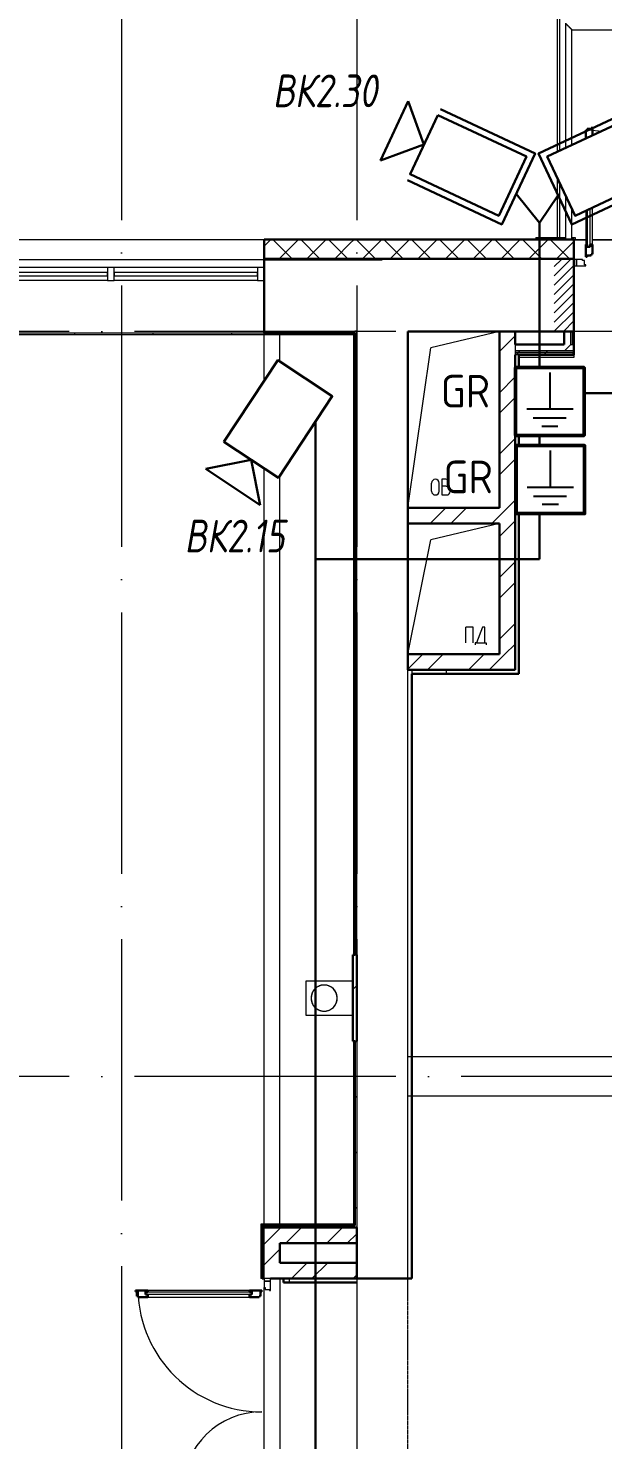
# Model space of a CAD drawing. Header units: millimetres. Extents: x -495897 to 1376592, y -28539 to 470976.
# Drawn here: x -31876 to -27481, y 378776 to 389573 of the extents above; entities that cross this region are included whole.
import ezdxf
from ezdxf.enums import TextEntityAlignment as Align

# ---------------------------------------------------------------- set-up
doc = ezdxf.new("R2010")
doc.units = ezdxf.units.MM
doc.set_wipeout_variables(frame=1)
for name, pattern in [('ADSK_Линия сетки', [25, 20, -2.5, 0, -2.5]), ('ADSK_Сверху', [450, 300, -150]), ('ADSK_Штриховая_ш2 п1_5', [4.5, 3, -1.5]), ('Сверху', [3.96875, 2.38125, -1.5875])]:
    doc.linetypes.add(name, pattern=pattern)
for name, color, linetype, lineweight in [('RC-Видеонаблюдение', 5, 'Continuous', 30), ('RC-Линии_связи-Адресные', 5, 'Continuous', 30), ('Витраж', 7, 'Continuous', 9), ('Двери', 252, 'Continuous', 9), ('Лестницы', 252, 'Continuous', 9), ('Линии', 7, 'Continuous', 9), ('НО ВН - ВК', 164, 'Continuous', 50), ('Ограждение', 252, 'Continuous', 9), ('Оси', 252, 'Continuous', 9), ('Панели витража', 252, 'Continuous', 9), ('Сантехника', 252, 'Continuous', 9), ('Стены внутренние', 7, 'Continuous', 18), ('Стены наружные', 7, 'Continuous', 18), ('Стены штриховка', 7, 'Continuous', 9)]:
    doc.layers.add(name, color=color, linetype=linetype, lineweight=lineweight)
doc.layers.add('RC-Позиционные_обозначения', color=7, linetype='Continuous')
doc.layers.add('Узлы', color=7, linetype='Continuous')
doc.layers.add('Двери открывание', color=7, linetype='Continuous', lineweight=9, true_color=0xc0c0c0)
doc.styles.add('ISOCPEUR', font='isocpeur.ttf', dxfattribs={"width": 0.9, "height": 350})
doc.styles.add('RubezhCAD', font='', dxfattribs={"oblique": 10})
doc.styles.get("Standard").update_dxf_attribs({"font": ''})
doc.styles.get('RubezhCAD').set_extended_font_data('GOST type A')
doc.styles.get('Standard').set_extended_font_data('GOST type B')
pattern_1 = [(0, (-32119.8, 96), (0, 600), []), (90, (-32119.8, 96), (-600, 4e-14), [])]

# ---------------------------------------------------------------- blocks, each defined once
blk = doc.blocks.new('RC-UGO-CAM-03')
blk.add_attdef('PSTN', text='', height=2.5).set_placement((4.63, 3.28), align=Align.BOTTOM_LEFT)
blk.add_wipeout([(3.74, 0), (6.24, 2.5), (6.24, -2.5)])
blk.add_line((6.24, 2.5), (6.24, -2.5))
blk.add_wipeout([(-3.74, -2.5), (-3.74, 2.5), (3.74, 2.5), (3.74, -2.5)])
for q in [(6.24, 2.5), (6.24, -2.5)]:
    blk.add_line((3.74, 0), q)
blk.add_lwpolyline([(3.74, 3), (-4.24, 3), (-4.24, -3), (3.74, -3)])
blk.add_lwpolyline([(3.74, -2.5), (3.74, 2.5), (-3.74, 2.5), (-3.74, -2.5), (3.74, -2.5)], close=True)
blk = doc.blocks.new('RC-UGO-CAM-01')
blk.add_attdef('PSTN', text='', height=2.5).set_placement((4.63, 3.28), align=Align.BOTTOM_LEFT)
at = {"color": 1}
blk.add_wipeout([(3.74, 0), (6.24, 2.5), (6.24, -2.5)], dxfattribs=at)
blk.add_line((6.24, 2.5), (6.24, -2.5), dxfattribs=at)
blk.add_wipeout([(-3.74, -2.5), (-3.74, 2.5), (3.74, 2.5), (3.74, -2.5)], dxfattribs=at)
for q in [(6.24, 2.5), (6.24, -2.5)]:
    blk.add_line((3.74, 0), q, dxfattribs=at)
blk.add_lwpolyline([(3.74, -2.5), (3.74, 2.5), (-3.74, 2.5), (-3.74, -2.5), (3.74, -2.5)], close=True, dxfattribs=at)
blk = doc.blocks.new('1 этаж')
at = {"layer": 'Двери', "lineweight": 18, "true_color": 0x636466}
h = blk.add_hatch(dxfattribs=at)
h.set_pattern_fill('FP_2', color=251, style=0, pattern_type=2)
h.set_pattern_definition([(45, (-26220.8, 27131.27), (-35.3553, 35.3553), [])])
h.paths.add_polyline_path([(-25149, 26856), (-25096, 26856), (-25096, 27406), (-25246, 27406), (-25246, 26856)])
h.paths.add_polyline_path([(-26946, 26856), (-26946, 27406), (-27096, 27406), (-27096, 26856)])
at = {"layer": 'Ограждение', "true_color": 0x636466}
h = blk.add_hatch(dxfattribs=at)
h.set_pattern_fill('FP_25', color=251, style=0, pattern_type=2)
h.set_pattern_definition(pattern_1)
h.paths.add_polyline_path([(-28631, 26831), (-28621, 26841), (-32872, 26841), (-32867, 26831), (-29316, 26831)])
h = blk.add_hatch(dxfattribs=at)
h.set_pattern_fill('FP_25', color=251, style=0, pattern_type=2)
h.set_pattern_definition(pattern_1)
h.paths.add_polyline_path([(-28621, 22086), (-28621, 26841), (-28631, 26831), (-28631, 22086)])
h = blk.add_hatch(dxfattribs=at)
h.set_pattern_fill('FP_26', color=251, style=0, pattern_type=2)
h.set_pattern_definition(pattern_1)
h.paths.add_polyline_path([(-28621, 20016), (-28621, 21426), (-28631, 21426), (-28631, 20026)])
h = blk.add_hatch(dxfattribs=at)
h.set_pattern_fill('FP_26', color=251, style=0, pattern_type=2)
h.set_pattern_definition(pattern_1)
h.paths.add_polyline_path([(-28621, 20016), (-28631, 20026), (-29341, 20026), (-29331, 20016), (-29315, 20016)])
h = blk.add_hatch(dxfattribs=at)
h.set_pattern_fill('FP_25', color=251, style=0, pattern_type=2)
h.set_pattern_definition(pattern_1)
h.paths.add_polyline_path([(-29331, 19611), (-29331, 20016), (-29341, 20026), (-29341, 19611)])
at = {"color": 251, "lineweight": 18, "true_color": 0x636466}
for p, q in [((-27516, 26856), (-28041, 26731)), ((-28216, 25506), (-28041, 26731)), ((-27926, 25725), (-27956, 25725)), ((-27956, 25725), (-27956, 25605)), ((-27903, 25691), (-27903, 25701)), ((-28034, 25633), (-28034, 25696)), ((-27976, 25633), (-27976, 25696)), ((-27923, 25671), (-27956, 25671)), ((-27956, 25605), (-27919, 25605)), ((-27893, 25631), (-27893, 25641)), ((-27516, 25386), (-28041, 25261)), ((-28216, 24386), (-28041, 25261)), ((-27715, 24593), (-27773, 24593)), ((-27773, 24473), (-27773, 24593)), ((-27715, 24473), (-27715, 24593)), ((-27646, 24593), (-27690, 24473)), ((-27627, 24593), (-27646, 24593)), ((-27627, 24473), (-27627, 24593)), ((-27700, 24473), (-27700, 24458)), ((-27690, 24473), (-27700, 24473)), ((-27690, 24473), (-27627, 24473)), ((-27627, 24473), (-27617, 24473)), ((-27617, 24473), (-27617, 24458))]:
    blk.add_line(p, q, dxfattribs=at)
for centre, radius, start, end in [((-28005, 25696), 28.7, 0, 180), ((-27926, 25701), 23.3, 0, 90), ((-28005, 25633), 28.7, 180, 0), ((-27923, 25691), 20, 270, 0), ((-27923, 25641), 30, 0, 90), ((-27919, 25631), 26.7, 270, 0)]:
    blk.add_arc(centre, radius, start, end, dxfattribs=at)
at = {"layer": 'Витраж', "color": 251, "true_color": 0x636466}
for p, q in [((-30513, 27344), (-31676, 27344)), ((-29366, 27344), (-30463, 27344)), ((-30513, 27244), (-31676, 27244)), ((-29366, 27244), (-30463, 27244))]:
    blk.add_line(p, q, dxfattribs=at)
at = {"layer": 'Витраж', "color": 251, "lineweight": 18, "true_color": 0x636466, "extrusion": (0, 0, -1)}
for p, q in [((-30463, 27344), (-30513, 27344)), ((-30513, 27344), (-30513, 27244)), ((-30463, 27244), (-30463, 27344)), ((-29316, 27344), (-29366, 27344)), ((-29366, 27344), (-29366, 27244)), ((-29316, 27244), (-29316, 27344)), ((-30513, 27244), (-30463, 27244)), ((-29366, 27244), (-29316, 27244))]:
    blk.add_line(p, q, dxfattribs=at)
at = {"layer": 'Двери', "color": 251, "lineweight": 30, "true_color": 0x636466}
for p, q in [((-26813, 28404), (-26845, 28404)), ((-26845, 28404), (-26845, 28394)), ((-26804, 28414), (-26813, 28414)), ((-26813, 28414), (-26813, 28404)), ((-26804, 28320), (-26804, 28414)), ((-26845, 28394), (-26854, 28394)), ((-26854, 28394), (-26854, 28320)), ((-26845, 28320), (-26854, 28320)), ((-26845, 28338), (-26845, 28320)), ((-26821, 28338), (-26845, 28338)), ((-26821, 28320), (-26821, 28338)), ((-26804, 28320), (-26821, 28320)), ((-26854, 27520), (-26854, 27426)), ((-26845, 27520), (-26854, 27520)), ((-26854, 27426), (-26845, 27426)), ((-26845, 27502), (-26845, 27520)), ((-26821, 27502), (-26845, 27502)), ((-26845, 27426), (-26845, 27436)), ((-26845, 27436), (-26813, 27436)), ((-26821, 27520), (-26821, 27502)), ((-26804, 27520), (-26821, 27520)), ((-26813, 27436), (-26813, 27446)), ((-26813, 27446), (-26804, 27446)), ((-26804, 27446), (-26804, 27520)), ((-30204, 19519), (-30298, 19519)), ((-30298, 19519), (-30298, 19511)), ((-30298, 19511), (-30289, 19511)), ((-30289, 19511), (-30289, 19477)), ((-30289, 19477), (-30280, 19477)), ((-30280, 19477), (-30280, 19469)), ((-30280, 19469), (-30204, 19469)), ((-30222, 19510), (-30204, 19510)), ((-30222, 19489), (-30222, 19510)), ((-30204, 19489), (-30222, 19489)), ((-30204, 19510), (-30204, 19519)), ((-30204, 19469), (-30204, 19489)), ((-29334, 19519), (-29428, 19519)), ((-29428, 19510), (-29428, 19519)), ((-29410, 19510), (-29428, 19510)), ((-29428, 19489), (-29410, 19489)), ((-29428, 19469), (-29428, 19489)), ((-29428, 19469), (-29352, 19469)), ((-29410, 19489), (-29410, 19510)), ((-29352, 19469), (-29352, 19477)), ((-29352, 19477), (-29343, 19477)), ((-29343, 19477), (-29343, 19511)), ((-29343, 19511), (-29334, 19511)), ((-29334, 19511), (-29334, 19519))]:
    blk.add_line(p, q, dxfattribs=at)
at = {"layer": 'Двери', "color": 251, "true_color": 0x636466}
for p, q in [((-26854, 28320), (-26854, 27520)), ((-26845, 28338), (-26845, 27502)), ((-26821, 28338), (-26845, 28338)), ((-26821, 27502), (-26821, 28338)), ((-26804, 27520), (-26804, 28320)), ((-26845, 27502), (-26821, 27502)), ((-26946, 27406), (-26946, 27356)), ((-26926, 27406), (-26946, 27406)), ((-26946, 27356), (-26926, 27356)), ((-26926, 27356), (-26926, 27406)), ((-26879, 27406), (-26926, 27406)), ((-26926, 27406), (-26926, 27356)), ((-26926, 27356), (-26854, 27356)), ((-26879, 27397), (-26879, 27406)), ((-26864, 27397), (-26879, 27397)), ((-26864, 27365), (-26864, 27397)), ((-26854, 27365), (-26864, 27365)), ((-26854, 27356), (-26854, 27365)), ((-29266, 19611), (-29316, 19611)), ((-29316, 19611), (-29316, 19591)), ((-29316, 19591), (-29266, 19591)), ((-29266, 19591), (-29316, 19591)), ((-29316, 19591), (-29316, 19542)), ((-29266, 19591), (-29266, 19611)), ((-29266, 19519), (-29266, 19591)), ((-30222, 19510), (-29410, 19510)), ((-30222, 19489), (-30222, 19510)), ((-29410, 19489), (-30222, 19489)), ((-29428, 19519), (-30204, 19519)), ((-30204, 19469), (-29428, 19469)), ((-29410, 19510), (-29410, 19489)), ((-29316, 19542), (-29308, 19542)), ((-29308, 19542), (-29308, 19528)), ((-29308, 19528), (-29274, 19528)), ((-29274, 19528), (-29274, 19519)), ((-29274, 19519), (-29266, 19519))]:
    blk.add_line(p, q, dxfattribs=at)
at = {"layer": 'Двери', "color": 251, "linetype": 'ADSK_Штриховая_ш2 п1_5', "true_color": 0x636466}
for p, q in [((-26946, 27406), (-27096, 27406)), ((-26946, 26856), (-26946, 27406)), ((-27096, 26856), (-26946, 26856))]:
    blk.add_line(p, q, dxfattribs=at)
at = {"layer": 'Двери открывание', "color": 251, "true_color": 0x636466}
for centre, radius, start, end in [((-26874, 27426), 968, 0, 88.8161), ((-29334, 19537), 946, 181.0903, 270), ((-29334, 17985), 606, 90, 178.2979)]:
    blk.add_arc(centre, radius, start, end, dxfattribs=at)
at = {"layer": 'Лестницы', "color": 251, "true_color": 0x636466}
for p, q in [((-27056, 29258), (-27056, 27573)), ((-26946, 27556), (-26854, 27556)), ((-26804, 27556), (-25388, 27556))]:
    blk.add_line(p, q, dxfattribs=at)
at = {"layer": 'Линии', "color": 251, "linetype": 'ADSK_Сверху', "ltscale": 100, "true_color": 0x636466}
for p, q in [((-29316, 20001), (-29316, 26856)), ((-29196, 20001), (-29196, 26856)), ((-7751, 21306), (-28216, 21306)), ((-7751, 21006), (-28216, 21006))]:
    blk.add_line(p, q, dxfattribs=at)
at = {"layer": 'Ограждение', "color": 251, "true_color": 0x636466}
for p, q in [((-27011, 29213), (-27011, 27563)), ((-26961, 29163), (-24756, 29163)), ((-26961, 27563), (-26961, 29163)), ((-27011, 27563), (-26961, 27563)), ((-32867, 26831), (-28631, 26831)), ((-28631, 26831), (-28621, 26841)), ((-28631, 26831), (-28631, 22086)), ((-27396, 26831), (-27391, 26831)), ((-27391, 26756), (-27391, 26856)), ((-26946, 26676), (-26946, 26656)), ((-26946, 26656), (-27366, 26656)), ((-28631, 21426), (-28631, 20026)), ((-28631, 20026), (-29341, 20026)), ((-29341, 20026), (-29331, 20016)), ((-29341, 20026), (-29341, 19611)), ((-28631, 20026), (-28621, 20016)), ((-29331, 19611), (-29341, 19611))]:
    blk.add_line(p, q, dxfattribs=at)
blk.add_open_spline([(-27011, 29213), (-27011, 29213), (-27010, 29213), (-27009, 29211), (-27008, 29210), (-27006, 29208), (-27005, 29207), (-27003, 29206), (-27001, 29204), (-26999, 29201), (-26997, 29199), (-26995, 29198), (-26994, 29196), (-26992, 29195), (-26991, 29193), (-26989, 29192), (-26987, 29190), (-26986, 29188), (-26984, 29187), (-26983, 29185), (-26981, 29183), (-26979, 29182), (-26978, 29180), (-26976, 29179), (-26975, 29177), (-26973, 29176), (-26972, 29174), (-26970, 29173), (-26968, 29171), (-26967, 29169), (-26966, 29168), (-26964, 29167), (-26963, 29165), (-26961, 29164), (-26961, 29163), (-26961, 29163)], degree=3, knots=[0, 0, 0, 0, 0.083333, 0.125, 0.166667, 0.208333, 0.229167, 0.25, 0.291667, 0.333333, 0.354167, 0.375, 0.395833, 0.416667, 0.4375, 0.458333, 0.479167, 0.5, 0.520833, 0.541667, 0.5625, 0.583333, 0.604167, 0.625, 0.645833, 0.666667, 0.6875, 0.708333, 0.75, 0.770833, 0.791667, 0.833333, 0.875, 0.916667, 1, 1, 1, 1], dxfattribs=at)
at = {"layer": 'Оси', "color": 251, "linetype": 'ADSK_Линия сетки', "ltscale": 100, "true_color": 0x636466}
for p, q in [((-30406, 32207), (-30406, -33770)), ((-28606, 32207), (-28606, -33770)), ((-806, 26856), (-72528, 26856)), ((-806, 21156), (-72528, 21156))]:
    blk.add_line(p, q, dxfattribs=at)
at = {"layer": 'Панели витража', "color": 251, "lineweight": 18, "true_color": 0x636466}
for p, q in [((-30513, 27306), (-31676, 27306)), ((-31676, 27281), (-30513, 27281)), ((-30513, 27281), (-30513, 27306)), ((-29366, 27306), (-30463, 27306)), ((-30463, 27306), (-30463, 27281)), ((-30463, 27281), (-29366, 27281)), ((-29366, 27281), (-29366, 27306))]:
    blk.add_line(p, q, dxfattribs=at)
at = {"layer": 'Сантехника', "color": 251, "true_color": 0x636466}
for p, q in [((-28636, 21886), (-28996, 21886)), ((-28996, 21886), (-28996, 21626)), ((-28996, 21626), (-28636, 21626))]:
    blk.add_line(p, q, dxfattribs=at)
at = {"layer": 'Сантехника', "color": 251, "true_color": 0x636466, "flags": 128}
for points in [[(-28756, 21756), (-28756, 21760), (-28756, 21764), (-28757, 21768), (-28757, 21772), (-28758, 21776), (-28759, 21780), (-28760, 21784), (-28761, 21788), (-28762, 21791), (-28764, 21795), (-28765, 21799), (-28767, 21802), (-28769, 21806), (-28771, 21809), (-28773, 21813), (-28776, 21816), (-28778, 21819), (-28781, 21822), (-28783, 21825), (-28786, 21828), (-28789, 21831), (-28792, 21833), (-28795, 21836), (-28798, 21838), (-28802, 21840), (-28805, 21843), (-28809, 21844), (-28812, 21846), (-28816, 21848), (-28820, 21849), (-28823, 21851), (-28827, 21852), (-28831, 21853), (-28835, 21854), (-28839, 21855), (-28843, 21855), (-28847, 21856), (-28851, 21856), (-28855, 21856), (-28859, 21856), (-28863, 21856), (-28867, 21856), (-28871, 21855), (-28875, 21854), (-28879, 21854), (-28882, 21853), (-28886, 21852), (-28890, 21850), (-28894, 21849), (-28897, 21847), (-28901, 21845), (-28905, 21844), (-28908, 21842), (-28911, 21839), (-28915, 21837), (-28918, 21835), (-28921, 21832), (-28924, 21829), (-28927, 21827), (-28930, 21824), (-28932, 21821), (-28935, 21818), (-28937, 21815), (-28939, 21811), (-28941, 21808), (-28943, 21804), (-28945, 21801), (-28947, 21797), (-28949, 21794), (-28950, 21790), (-28951, 21786), (-28952, 21782), (-28953, 21778), (-28954, 21774), (-28955, 21770), (-28955, 21766), (-28956, 21762), (-28956, 21758), (-28956, 21756)], [(-28956, 21756), (-28956, 21752), (-28955, 21748), (-28955, 21744), (-28955, 21740), (-28954, 21736), (-28953, 21732), (-28952, 21729), (-28951, 21725), (-28949, 21721), (-28948, 21717), (-28946, 21714), (-28945, 21710), (-28943, 21707), (-28941, 21703), (-28938, 21700), (-28936, 21697), (-28934, 21693), (-28931, 21690), (-28928, 21687), (-28925, 21685), (-28923, 21682), (-28920, 21679), (-28916, 21677), (-28913, 21674), (-28910, 21672), (-28906, 21670), (-28903, 21668), (-28899, 21666), (-28896, 21665), (-28892, 21663), (-28888, 21662), (-28884, 21660), (-28881, 21659), (-28877, 21658), (-28873, 21658), (-28869, 21657), (-28865, 21657), (-28861, 21656), (-28857, 21656), (-28853, 21656), (-28849, 21657), (-28845, 21657), (-28841, 21657), (-28837, 21658), (-28833, 21659), (-28829, 21660), (-28825, 21661), (-28822, 21662), (-28818, 21664), (-28814, 21665), (-28811, 21667), (-28807, 21669), (-28804, 21671), (-28800, 21673), (-28797, 21675), (-28794, 21678), (-28791, 21680), (-28788, 21683), (-28785, 21686), (-28782, 21689), (-28779, 21692), (-28777, 21695), (-28775, 21698), (-28772, 21701), (-28770, 21705), (-28768, 21708), (-28766, 21712), (-28765, 21715), (-28763, 21719), (-28762, 21723), (-28760, 21727), (-28759, 21730), (-28758, 21734), (-28757, 21738), (-28757, 21742), (-28756, 21746), (-28756, 21750), (-28756, 21754), (-28756, 21756)]]:
    blk.add_lwpolyline(points, dxfattribs=at)
at = {"layer": 'Сантехника', "color": 251, "true_color": 0x636466}
for start, end in [(0, 180), (180, 0)]:
    blk.add_arc((-28856, 21756), 100, start, end, dxfattribs=at)
at = {"layer": 'Стены внутренние', "color": 251, "true_color": 0x636466}
for p, q in [((-34126, 27558), (-29316, 27558)), ((-26936, 27558), (-26854, 27558)), ((-26804, 27558), (-25388, 27558)), ((-34126, 27406), (-29316, 27406)), ((-26946, 27406), (-28411, 27406)), ((-29316, 26856), (-28621, 26856)), ((-25251, 26856), (-26946, 26856)), ((-28216, 19611), (-28216, 24266)), ((-28606, 21426), (-28606, 20001))]:
    blk.add_line(p, q, dxfattribs=at)
at = {"layer": 'Стены внутренние', "color": 251, "lineweight": 30, "true_color": 0x636466}
for p, q in [((-29316, 27558), (-29316, 27416)), ((-26946, 27558), (-29316, 27558)), ((-26946, 27416), (-26946, 27558)), ((-28411, 27406), (-29316, 27406)), ((-29316, 27406), (-29316, 26856)), ((-26946, 26856), (-26946, 27406)), ((-28621, 26856), (-28606, 26856)), ((-28216, 25506), (-28216, 26856)), ((-27516, 26856), (-28216, 26856)), ((-27021, 26856), (-27396, 26856)), ((-28216, 24386), (-28216, 25386)), ((-28606, 22086), (-28606, 21426)), ((-28606, 19881), (-28606, 19731))]:
    blk.add_line(p, q, dxfattribs=at)
at = {"layer": 'Стены внутренние', "color": 251, "linetype": 'Continuous', "lineweight": 9, "true_color": 0x636466}
for p, q in [((-29316, 27507), (-29267, 27556)), ((-29105, 27416), (-29245, 27556)), ((-29195, 27416), (-29055, 27556)), ((-28893, 27416), (-29033, 27556)), ((-28983, 27416), (-28843, 27556)), ((-28681, 27416), (-28821, 27556)), ((-28656, 27531), (-28630, 27556)), ((-28469, 27416), (-28609, 27556)), ((-28558, 27416), (-28418, 27556)), ((-28257, 27416), (-28397, 27556)), ((-28346, 27416), (-28206, 27556)), ((-28200, 27556), (-28201, 27558)), ((-28045, 27416), (-28185, 27556)), ((-28134, 27416), (-27994, 27556)), ((-27832, 27416), (-27972, 27556)), ((-27922, 27416), (-27782, 27556)), ((-27620, 27416), (-27760, 27556)), ((-27710, 27416), (-27570, 27556)), ((-27408, 27416), (-27548, 27556)), ((-27498, 27416), (-27358, 27556)), ((-27196, 27416), (-27336, 27556)), ((-27286, 27416), (-27146, 27556)), ((-26984, 27416), (-27124, 27556)), ((-27073, 27416), (-26948, 27542)), ((-27027, 27556), (-27027, 27557)), ((-28770, 27416), (-28656, 27531))]:
    blk.add_line(p, q, dxfattribs=at)
at = {"layer": 'Стены наружные', "color": 251, "true_color": 0x636466}
for p, q in [((-27071, 27573), (-27071, 29273)), ((-27056, 29273), (-27056, 27573)), ((-27236, 27573), (-27011, 27573)), ((-27236, 27573), (-27236, 27558)), ((-26961, 27573), (-26936, 27573)), ((-26936, 27558), (-26946, 27558)), ((-26936, 27573), (-26936, 27558)), ((-29316, 26841), (-32872, 26841)), ((-28606, 22086), (-28606, 26856)), ((-27391, 26841), (-27396, 26841)), ((-29196, 19611), (-29196, 17911)), ((-29316, 17980), (-29316, 19542))]:
    blk.add_line(p, q, dxfattribs=at)
at = {"layer": 'Стены наружные', "color": 251, "lineweight": 30, "true_color": 0x636466}
for p, q in [((-29316, 27416), (-29316, 27406)), ((-26946, 27406), (-26946, 27416)), ((-29316, 26856), (-29316, 26841)), ((-29316, 26841), (-28621, 26841)), ((-28606, 26856), (-28621, 26856)), ((-28621, 26841), (-28621, 22086)), ((-27516, 26856), (-27516, 25506)), ((-27396, 26856), (-27516, 26856)), ((-27396, 26756), (-27396, 26856)), ((-27021, 26856), (-27021, 26756)), ((-26946, 26856), (-27021, 26856)), ((-26946, 26681), (-26946, 26856)), ((-27396, 26756), (-27021, 26756)), ((-27396, 24266), (-27396, 26676)), ((-27366, 26676), (-26946, 26676)), ((-27366, 24236), (-27366, 26676)), ((-26946, 26676), (-26946, 26681)), ((-27516, 25506), (-28216, 25506)), ((-28216, 25506), (-28216, 25386)), ((-28216, 25386), (-27516, 25386)), ((-27516, 25386), (-27516, 24386)), ((-27516, 24386), (-28216, 24386)), ((-28216, 24386), (-28216, 24266)), ((-27396, 24266), (-28216, 24266)), ((-28186, 19611), (-28186, 24236)), ((-28186, 24236), (-27366, 24236)), ((-28636, 22086), (-28636, 21426)), ((-28621, 22086), (-28636, 22086)), ((-28636, 21426), (-28621, 21426)), ((-28621, 21426), (-28621, 20016)), ((-29331, 20016), (-29331, 19611)), ((-28621, 20016), (-29331, 20016)), ((-28606, 20001), (-29316, 20001)), ((-28606, 19881), (-28606, 20001)), ((-29196, 19731), (-29196, 19881)), ((-29196, 19881), (-28606, 19881)), ((-28606, 19731), (-29196, 19731)), ((-28606, 19611), (-28606, 19731)), ((-29331, 19611), (-29316, 19611)), ((-28606, 19611), (-29266, 19611)), ((-29166, 19611), (-29166, 19581)), ((-29166, 19581), (-28606, 19581)), ((-28216, 19611), (-28186, 19611))]:
    blk.add_line(p, q, dxfattribs=at)
at = {"layer": 'Стены наружные', "color": 251, "linetype": 'Continuous', "lineweight": 9, "true_color": 0x636466}
for p, q in [((-29133, 26841), (-29118, 26856)), ((-28709, 26841), (-28694, 26856)), ((-27516, 26702), (-27396, 26822)), ((-27384, 26681), (-27372, 26694)), ((-27372, 26694), (-27359, 26706)), ((-27177, 26676), (-27172, 26681)), ((-27172, 26681), (-27160, 26694)), ((-27160, 26694), (-27147, 26706)), ((-27018, 26706), (-26968, 26756)), ((-26960, 26681), (-26947, 26694)), ((-26947, 26694), (-26946, 26695)), ((-28621, 26505), (-28606, 26520)), ((-27516, 26387), (-27396, 26507)), ((-27516, 26230), (-27396, 26350)), ((-28621, 26081), (-28606, 26096)), ((-27516, 25916), (-27396, 26036)), ((-27516, 25759), (-27396, 25879)), ((-28621, 25657), (-28606, 25672)), ((-28045, 25386), (-27925, 25506)), ((-27888, 25386), (-27768, 25506)), ((-27516, 25444), (-27396, 25564)), ((-27574, 25386), (-27516, 25444)), ((-27516, 25287), (-27396, 25407)), ((-28621, 25232), (-28606, 25247)), ((-27516, 24973), (-27396, 25093)), ((-27516, 24816), (-27396, 24936)), ((-28621, 24808), (-28606, 24823)), ((-27516, 24501), (-27396, 24621)), ((-27474, 24386), (-27396, 24464)), ((-28621, 24384), (-28606, 24399)), ((-28216, 24273), (-28102, 24386)), ((-28065, 24266), (-27945, 24386)), ((-27751, 24266), (-27631, 24386)), ((-27594, 24266), (-27474, 24386)), ((-27920, 24236), (-27920, 24266)), ((-28621, 23960), (-28606, 23975)), ((-28621, 23535), (-28606, 23550)), ((-28621, 23111), (-28606, 23126)), ((-28621, 22687), (-28606, 22702)), ((-28621, 22263), (-28606, 22278)), ((-28636, 21823), (-28606, 21853)), ((-28621, 21414), (-28609, 21426)), ((-28609, 21426), (-28606, 21429)), ((-28621, 20990), (-28606, 21005)), ((-28621, 20566), (-28606, 20581)), ((-28621, 20141), (-28606, 20156)), ((-29316, 19873), (-29196, 19993)), ((-29196, 19993), (-29187, 20001)), ((-29185, 20001), (-29170, 20016)), ((-29150, 19881), (-29030, 20001)), ((-28836, 19881), (-28716, 20001)), ((-28761, 20001), (-28746, 20016)), ((-29331, 19856), (-29316, 19871)), ((-28679, 19881), (-28606, 19954)), ((-29316, 19716), (-29196, 19836)), ((-29106, 19611), (-28986, 19731)), ((-28949, 19611), (-28829, 19731)), ((-29120, 19581), (-29120, 19611)), ((-28634, 19611), (-28606, 19640))]:
    blk.add_line(p, q, dxfattribs=at)
at = {"layer": 'Стены штриховка', "color": 251, "true_color": 0x636466}
for p, q in [((-29316, 27556), (-26948, 27556)), ((-28656, 27556), (-28656, 27558)), ((-26948, 27556), (-26948, 27416)), ((-29316, 27416), (-26946, 27416)), ((-28621, 26856), (-29316, 26856)), ((-26971, 26856), (-26971, 26756)), ((-26958, 26856), (-26958, 26756)), ((-27396, 26756), (-27396, 26681)), ((-26946, 26706), (-27396, 26706)), ((-26946, 26694), (-27396, 26694)), ((-26946, 26681), (-27396, 26681)), ((-27396, 26681), (-27396, 26676)), ((-27396, 26681), (-26946, 26681)), ((-27366, 26676), (-27396, 26676)), ((-26971, 26756), (-26946, 26756)), ((-28186, 24266), (-28186, 24236)), ((-28621, 22086), (-28606, 22086)), ((-28606, 21426), (-28621, 21426)), ((-29316, 19611), (-29316, 20001))]:
    blk.add_line(p, q, dxfattribs=at)
at = {"layer": 'Узлы', "color": 251, "lineweight": 30, "true_color": 0x636466}
blk.add_line((-28216, 19611), (-28606, 19611), dxfattribs=at)
at = {"layer": 'Узлы', "color": 251, "linetype": 'Сверху', "lineweight": 9, "true_color": 0x636466}
for p, q in [((-28606, 19611), (-28606, 17881)), ((-28216, 17881), (-28216, 19611))]:
    blk.add_line(p, q, dxfattribs=at)
blk = doc.blocks.new('грозозащита')
blk.add_wipeout([(-262, 0), (-262, 520), (262, 520), (262, 0)])
at = {"color": 7}
for p, q in [((0, 482), (0, 201)), ((0, 201), (-177, 201)), ((0, 132), (-128, 132)), ((177, 201), (0, 201)), ((124, 132), (0, 132)), ((62, 70), (-62, 70))]:
    blk.add_line(p, q, dxfattribs=at)
at = {"layer": 'НО ВН - ВК'}
blk.add_line((-262, 0), (-262, 520), dxfattribs=at)
at = {"layer": 'НО ВН - ВК', "color": 6}
blk.add_lwpolyline([(-262, 520), (262, 520), (262, 0), (-262, 0)], close=True, dxfattribs=at)

msp = doc.modelspace()

# ---------------------------------------------------------------- linework, layer by layer
at = {"layer": 'RC-Линии_связи-Адресные'}
for p, q in [((-27209.165, 386781.855), (-27950.254, 386781.855)), ((-29677.47, 378371.197), (-29677.47, 386566.077)), ((-27964.034, 385512.107), (-29677.47, 385512.107))]:
    msp.add_line(p, q, dxfattribs=at)

# ---------------------------------------------------------------- block references
msp.add_blockref('1 этаж', (-756.474, 360398.765))

# ---------------------------------------------------------------- texts
at = {"color": 0, "lineweight": 30, "char_height": 250, "width": 479.75, "attachment_point": 5, "style": 'ISOCPEUR'}
for insert in [(-28532.219, 386797.281), (-28510.332, 386141.147)]:
    msp.add_mtext('GR', dxfattribs=dict(at, insert=insert))

# ---------------------------------------------------------------- next in the draw order: block references
at = {"layer": 'RC-Видеонаблюдение'}
ref = msp.add_blockref('RC-UGO-CAM-03', (-27460.703, 388524.177), dxfattribs=dict(at, xscale=-99.99999999999999, yscale=99.99999999999999, zscale=99.99999999999999, rotation=205.0968725770101))
ref.add_attrib('PSTN', 'ВК2.31', (-26834.988, 388969.485), dxfattribs={"layer": 'RC-Позиционные_обозначения', "height": 250, "style": 'RubezhCAD', "oblique": 10})
ref = msp.add_blockref('RC-UGO-CAM-01', (-29964.939, 386584.309), dxfattribs=dict(at, xscale=100, yscale=100, zscale=100, rotation=236.4997379216694))
ref.add_attrib('PSTN', 'ВК2.15', (-30680.414, 385564.186), dxfattribs={"layer": 'RC-Позиционные_обозначения', "height": 250, "style": 'RubezhCAD', "oblique": 10})

# ---------------------------------------------------------------- next in the draw order: block references
ref = msp.add_blockref('RC-UGO-CAM-03', (-28510.238, 388524.177), dxfattribs=dict(at, xscale=99.99999999999999, yscale=99.99999999999999, zscale=99.99999999999999, rotation=154.9031274229899))
ref.add_attrib('PSTN', 'ВК2.30', (-30006.092, 388969.485), dxfattribs={"layer": 'RC-Позиционные_обозначения', "height": 250, "style": 'RubezhCAD', "oblique": 10})

# ---------------------------------------------------------------- next in the draw order: linework, layer by layer
at = {"layer": 'RC-Линии_связи-Адресные'}
for p, q in [((-28143.035, 388307.865), (-27964.034, 388086.055)), ((-27964.034, 388086.055), (-27822.04, 388295.34)), ((-27964.034, 388086.055), (-27964.034, 385512.107))]:
    msp.add_line(p, q, dxfattribs=at)

# ---------------------------------------------------------------- next in the draw order: block references
for p in [(-27885.838, 386458.157), (-27882.399, 385860.477)]:
    msp.add_blockref('грозозащита', p)

doc.saveas('drawing.dxf')
